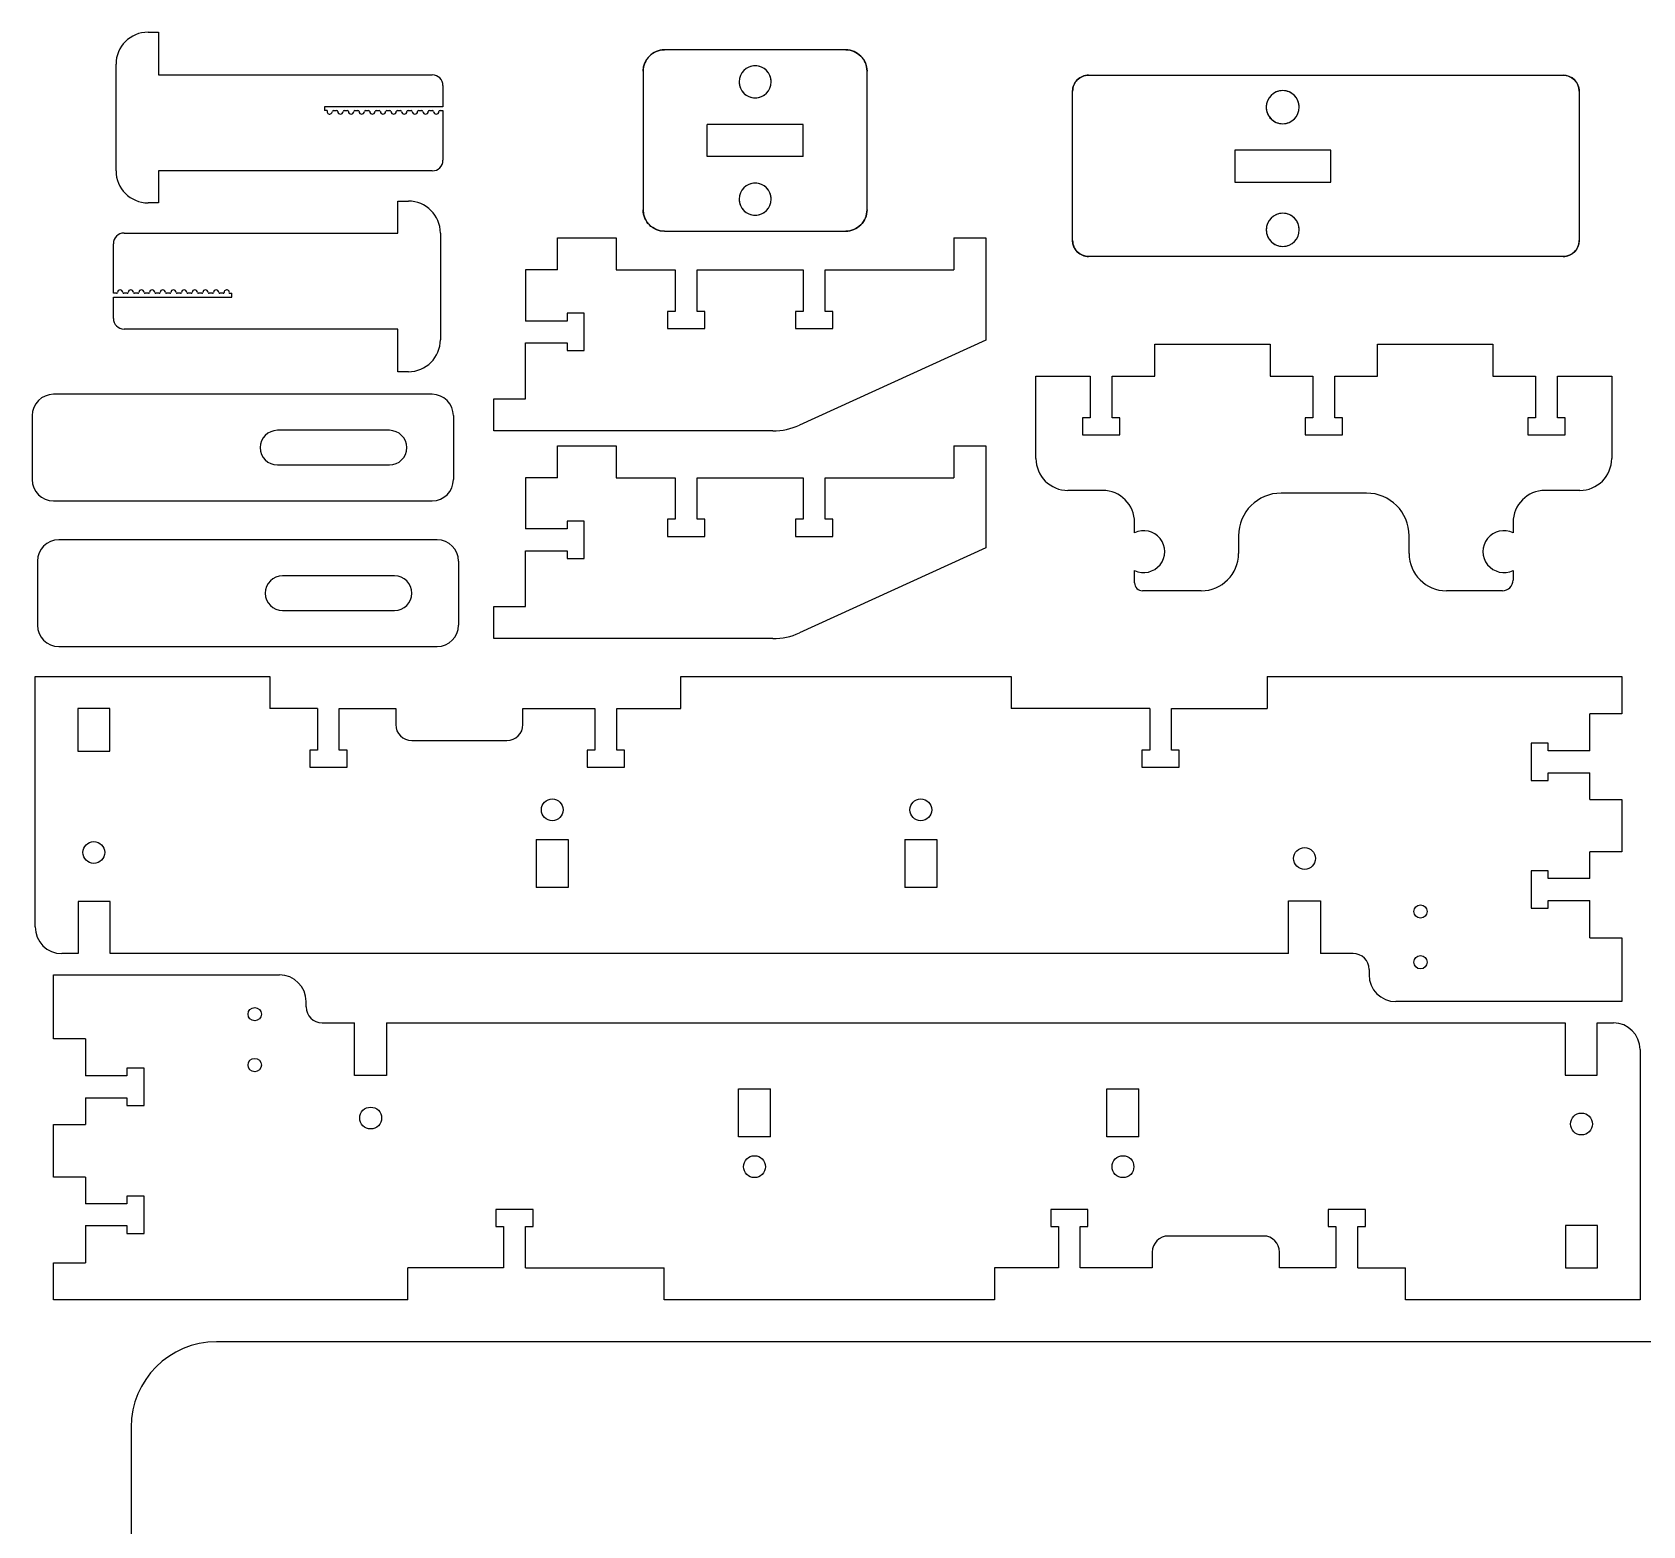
# Model space of a CAD drawing. Header units: millimetres. Extents: x 263 to 1337, y 204 to 952.
# Drawn here: x 666.6 to 968.7, y 669.8 to 949.9 of the extents above; entities that cross this region are included whole.
import ezdxf

# ---------------------------------------------------------------- set-up
doc = ezdxf.new("R2010")
doc.units = ezdxf.units.MM
doc.linetypes.add('HIDDEN', pattern=[9.525, 6.35, -3.175])
doc.layers.get('0').update_dxf_attribs({"color": 253, "lineweight": 70, "true_color": 0x8faf8f})
doc.layers.add('Hidden', color=58, linetype='HIDDEN', lineweight=70, true_color=0x484805)

msp = doc.modelspace()

# ---------------------------------------------------------------- linework, layer by layer
at = {"color": 38, "lineweight": -3, "true_color": 0x482605}
for p, q in [((688.27, 949.86), (690.27, 949.86)), ((690.27, 949.86), (690.27, 941.86)), ((819.15, 946.55), (785.15, 946.55)), ((682.27, 923.86), (682.27, 943.86)), ((690.27, 941.86), (741.6, 941.86)), ((743.6, 939.86), (743.6, 935.86)), ((781.15, 942.55), (781.15, 916.55)), ((823.15, 916.55), (823.15, 942.55)), ((864.71, 941.8), (953.71, 941.8)), ((861.71, 910.8), (861.71, 938.8)), ((956.71, 938.8), (956.71, 910.8)), ((743.6, 935.86), (721.37, 935.86)), ((721.37, 935.86), (721.37, 935.16)), ((721.87, 935.16), (721.37, 935.16)), ((723.05, 935.16), (723.65, 935.16)), ((725.05, 935.16), (725.65, 935.16)), ((727.05, 935.16), (727.65, 935.16)), ((729.05, 935.16), (729.65, 935.16)), ((731.05, 935.16), (731.65, 935.16)), ((733.05, 935.16), (733.65, 935.16)), ((735.05, 935.16), (735.65, 935.16)), ((737.05, 935.16), (737.65, 935.16)), ((739.05, 935.16), (739.65, 935.16)), ((741.05, 935.16), (741.65, 935.16)), ((743.05, 935.16), (743.6, 935.16)), ((743.6, 935.16), (743.6, 925.86)), ((811.15, 932.55), (793.15, 932.55)), ((793.15, 926.55), (793.15, 932.55)), ((811.15, 926.55), (811.15, 932.55)), ((892.13, 927.72), (892.13, 921.72)), ((910.13, 927.72), (892.13, 927.72)), ((910.13, 921.72), (910.13, 927.72)), ((811.15, 926.55), (793.15, 926.55)), ((690.27, 923.86), (690.27, 917.86)), ((741.6, 923.86), (690.27, 923.86)), ((892.13, 921.72), (910.13, 921.72)), ((690.27, 917.86), (688.27, 917.86)), ((735.11, 918.19), (737.11, 918.19)), ((735.11, 912.19), (735.11, 918.19)), ((785.15, 912.55), (819.15, 912.55)), ((681.78, 900.89), (681.78, 910.19)), ((683.78, 912.19), (735.11, 912.19)), ((743.11, 912.19), (743.11, 892.19)), ((765.11, 911.28), (776.11, 911.28)), ((765.11, 905.28), (765.11, 911.28)), ((776.11, 911.28), (776.11, 905.28)), ((839.41, 911.28), (845.41, 911.28)), ((839.41, 911.28), (839.41, 905.28)), ((845.41, 911.28), (845.41, 892.1)), ((953.71, 907.8), (864.71, 907.8)), ((759.11, 905.28), (759.11, 895.69)), ((765.11, 905.28), (759.11, 905.28)), ((776.11, 905.28), (787.16, 905.28)), ((787.16, 905.28), (787.16, 897.48)), ((791.26, 897.48), (791.26, 905.28)), ((791.26, 905.28), (811.16, 905.28)), ((811.16, 905.28), (811.16, 897.48)), ((815.26, 897.48), (815.26, 905.28)), ((815.26, 905.28), (839.41, 905.28)), ((682.34, 900.89), (681.78, 900.89)), ((684.34, 900.89), (683.73, 900.89)), ((686.34, 900.89), (685.73, 900.89)), ((688.34, 900.89), (687.73, 900.89)), ((690.34, 900.89), (689.73, 900.89)), ((692.34, 900.89), (691.73, 900.89)), ((694.34, 900.89), (693.73, 900.89)), ((696.34, 900.89), (695.73, 900.89)), ((698.34, 900.89), (697.73, 900.89)), ((700.34, 900.89), (699.73, 900.89)), ((702.34, 900.89), (701.73, 900.89)), ((703.51, 900.89), (704.01, 900.89)), ((704.01, 900.19), (704.01, 900.89)), ((681.78, 896.19), (681.78, 900.19)), ((681.78, 900.19), (704.01, 900.19)), ((785.71, 897.48), (785.71, 894.28)), ((787.16, 897.48), (785.71, 897.48)), ((792.71, 897.48), (791.26, 897.48)), ((792.71, 894.28), (792.71, 897.48)), ((811.16, 897.48), (809.71, 897.48)), ((809.71, 897.48), (809.71, 894.28)), ((816.71, 897.48), (815.26, 897.48)), ((816.71, 894.28), (816.71, 897.48)), ((766.91, 895.69), (759.11, 895.69)), ((766.91, 897.14), (766.91, 895.69)), ((770.11, 897.14), (766.91, 897.14)), ((770.11, 890.14), (770.11, 897.14)), ((785.71, 894.28), (792.71, 894.28)), ((809.71, 894.28), (816.71, 894.28)), ((735.11, 894.19), (683.78, 894.19)), ((735.11, 886.19), (735.11, 894.19)), ((759.11, 891.59), (766.91, 891.59)), ((759.11, 881.1), (759.11, 891.59)), ((766.91, 891.59), (766.91, 890.14)), ((845.41, 892.1), (810.45, 876.18)), ((877.11, 891.35), (898.78, 891.35)), ((877.11, 885.35), (877.11, 891.35)), ((898.78, 891.35), (898.78, 885.35)), ((918.88, 891.35), (940.55, 891.35)), ((918.88, 885.35), (918.88, 891.35)), ((940.55, 891.35), (940.55, 885.35)), ((766.91, 890.14), (770.11, 890.14)), ((737.11, 886.19), (735.11, 886.19)), ((854.83, 885.35), (865.01, 885.35)), ((854.83, 869.92), (854.83, 885.35)), ((865.01, 885.35), (865.01, 877.55)), ((869.11, 885.35), (877.11, 885.35)), ((869.11, 877.55), (869.11, 885.35)), ((898.78, 885.35), (906.78, 885.35)), ((906.78, 885.35), (906.78, 877.55)), ((910.88, 885.35), (918.88, 885.35)), ((910.88, 877.55), (910.88, 885.35)), ((940.55, 885.35), (948.55, 885.35)), ((948.55, 885.35), (948.55, 877.55)), ((952.65, 885.35), (962.83, 885.35)), ((952.65, 877.55), (952.65, 885.35)), ((962.83, 885.35), (962.83, 869.92)), ((753.11, 875.1), (753.11, 881.1)), ((753.11, 881.1), (759.11, 881.1)), ((863.56, 877.55), (863.56, 874.35)), ((865.01, 877.55), (863.56, 877.55)), ((870.56, 877.55), (869.11, 877.55)), ((870.56, 874.35), (870.56, 877.55)), ((905.33, 877.55), (905.33, 874.35)), ((906.78, 877.55), (905.33, 877.55)), ((912.33, 877.55), (910.88, 877.55)), ((912.33, 874.35), (912.33, 877.55)), ((947.1, 877.55), (947.1, 874.35)), ((948.55, 877.55), (947.1, 877.55)), ((954.1, 877.55), (952.65, 877.55)), ((954.1, 874.35), (954.1, 877.55)), ((805.48, 875.1), (753.11, 875.1)), ((863.56, 874.35), (870.56, 874.35)), ((905.33, 874.35), (912.33, 874.35)), ((947.1, 874.35), (954.1, 874.35)), ((765.11, 872.31), (776.11, 872.31)), ((765.11, 866.31), (765.11, 872.31)), ((776.11, 872.31), (776.11, 866.31)), ((839.41, 872.31), (845.41, 872.31)), ((839.41, 872.31), (839.41, 866.31)), ((845.41, 872.31), (845.41, 853.13)), ((759.11, 866.31), (759.11, 856.72)), ((765.11, 866.31), (759.11, 866.31)), ((776.11, 866.31), (787.16, 866.31)), ((787.16, 866.31), (787.16, 858.51)), ((791.26, 858.51), (791.26, 866.31)), ((791.26, 866.31), (811.16, 866.31)), ((811.16, 866.31), (811.16, 858.51)), ((815.26, 858.51), (815.26, 866.31)), ((815.26, 866.31), (839.41, 866.31)), ((867.33, 863.92), (860.83, 863.92)), ((916.83, 863.42), (900.83, 863.42)), ((956.83, 863.92), (950.33, 863.92)), ((766.91, 858.17), (766.91, 856.72)), ((770.11, 858.17), (766.91, 858.17)), ((770.11, 851.17), (770.11, 858.17)), ((785.71, 858.51), (785.71, 855.31)), ((787.16, 858.51), (785.71, 858.51)), ((792.71, 858.51), (791.26, 858.51)), ((792.71, 855.31), (792.71, 858.51)), ((811.16, 858.51), (809.71, 858.51)), ((809.71, 858.51), (809.71, 855.31)), ((816.71, 858.51), (815.26, 858.51)), ((816.71, 855.31), (816.71, 858.51)), ((766.91, 856.72), (759.11, 856.72)), ((785.71, 855.31), (792.71, 855.31)), ((809.71, 855.31), (816.71, 855.31)), ((873.33, 855.96), (873.33, 857.92)), ((892.83, 855.42), (892.83, 852.1)), ((924.83, 852.1), (924.83, 855.42)), ((944.33, 857.92), (944.33, 855.96)), ((759.11, 852.62), (766.91, 852.62)), ((759.11, 842.13), (759.11, 852.62)), ((766.91, 852.62), (766.91, 851.17)), ((845.41, 853.13), (810.45, 837.21)), ((766.91, 851.17), (770.11, 851.17)), ((873.33, 846.6), (873.33, 848.93)), ((944.33, 848.93), (944.33, 847.1)), ((885.83, 845.1), (874.83, 845.1)), ((942.33, 845.1), (931.83, 845.1)), ((753.11, 836.13), (753.11, 842.13)), ((753.11, 842.13), (759.11, 842.13)), ((805.48, 836.13), (753.11, 836.13)), ((667.1, 829.03), (711.1, 829.03)), ((667.1, 782.07), (667.1, 829.03)), ((711.1, 829.03), (711.1, 823.03)), ((788.21, 829.03), (850.17, 829.03)), ((788.21, 823.03), (788.21, 829.03)), ((850.17, 829.03), (850.17, 823.03)), ((898.22, 829.03), (964.72, 829.03)), ((898.22, 829.03), (898.22, 823.03)), ((964.72, 829.03), (964.72, 822.05)), ((675.1, 823.03), (675.1, 815.03)), ((681.1, 823.03), (675.1, 823.03)), ((681.1, 815.03), (681.1, 823.03)), ((720.05, 823.03), (711.1, 823.03)), ((720.05, 823.03), (720.05, 815.23)), ((724.15, 823.03), (734.73, 823.03)), ((724.15, 815.23), (724.15, 823.03)), ((734.73, 823.03), (734.73, 820.03)), ((758.6, 823.03), (772.11, 823.03)), ((758.6, 820.03), (758.6, 823.03)), ((772.11, 823.03), (772.11, 815.23)), ((776.21, 823.03), (788.21, 823.03)), ((776.21, 815.23), (776.21, 823.03)), ((876.17, 823.03), (850.17, 823.03)), ((876.17, 823.03), (876.17, 815.23)), ((880.27, 823.03), (898.22, 823.03)), ((880.27, 815.23), (880.27, 823.03)), ((964.72, 822.05), (958.72, 822.05)), ((958.72, 815.08), (958.72, 822.05)), ((737.73, 817.03), (755.6, 817.03)), ((950.92, 816.53), (947.72, 816.53)), ((947.72, 816.53), (947.72, 809.53)), ((950.92, 815.08), (950.92, 816.53)), ((675.1, 815.03), (681.1, 815.03)), ((718.6, 815.23), (718.6, 812.03)), ((720.05, 815.23), (718.6, 815.23)), ((725.6, 815.23), (724.15, 815.23)), ((725.6, 812.03), (725.6, 815.23)), ((770.66, 815.23), (770.66, 812.03)), ((772.11, 815.23), (770.66, 815.23)), ((777.66, 815.23), (776.21, 815.23)), ((777.66, 812.03), (777.66, 815.23)), ((874.72, 815.23), (874.72, 812.03)), ((876.17, 815.23), (874.72, 815.23)), ((881.72, 815.23), (880.27, 815.23)), ((881.72, 812.03), (881.72, 815.23)), ((958.72, 815.08), (950.92, 815.08)), ((718.6, 812.03), (725.6, 812.03)), ((770.66, 812.03), (777.66, 812.03)), ((874.72, 812.03), (881.72, 812.03)), ((950.92, 809.53), (950.92, 810.98)), ((950.92, 810.98), (958.72, 810.98)), ((958.72, 805.98), (958.72, 810.98)), ((947.72, 809.53), (950.92, 809.53)), ((958.72, 805.98), (964.72, 805.98)), ((964.72, 805.98), (964.72, 796.12)), ((761.1, 798.46), (761.1, 789.46)), ((761.1, 798.46), (767.1, 798.46)), ((767.1, 798.46), (767.1, 789.46)), ((830.22, 798.46), (830.22, 789.46)), ((830.22, 798.46), (836.22, 798.46)), ((836.22, 798.46), (836.22, 789.46)), ((964.72, 796.12), (958.72, 796.12)), ((958.72, 791.12), (958.72, 796.12)), ((950.92, 792.57), (947.72, 792.57)), ((947.72, 792.57), (947.72, 785.57)), ((950.92, 791.12), (950.92, 792.57)), ((767.1, 789.46), (761.1, 789.46)), ((836.22, 789.46), (830.22, 789.46)), ((958.72, 791.12), (950.92, 791.12)), ((675.16, 786.85), (675.16, 777.07)), ((681.16, 786.85), (675.16, 786.85)), ((681.16, 777.07), (681.16, 786.85)), ((902.22, 777.07), (902.22, 786.93)), ((902.22, 786.93), (908.22, 786.93)), ((908.22, 786.93), (908.22, 777.07)), ((947.72, 785.57), (950.92, 785.57)), ((950.92, 785.57), (950.92, 787.02)), ((950.92, 787.02), (958.72, 787.02)), ((958.72, 780.05), (958.72, 787.02)), ((958.72, 780.05), (964.72, 780.05)), ((964.72, 780.05), (964.72, 768.07)), ((675.16, 777.07), (672.1, 777.07)), ((902.22, 777.07), (681.16, 777.07)), ((914.32, 777.07), (908.22, 777.07)), ((917.32, 774.07), (917.32, 773.07)), ((670.53, 773.07), (712.93, 773.07)), ((670.53, 761.08), (670.53, 773.07)), ((717.93, 767.07), (717.93, 768.07)), ((964.72, 768.07), (922.32, 768.07)), ((720.93, 764.07), (727.03, 764.07)), ((727.03, 754.21), (727.03, 764.07)), ((733.03, 764.07), (954.09, 764.07)), ((733.03, 764.07), (733.03, 754.21)), ((954.09, 764.07), (954.09, 754.29)), ((960.09, 764.07), (963.15, 764.07)), ((960.09, 754.29), (960.09, 764.07)), ((676.53, 761.08), (670.53, 761.08)), ((676.53, 761.08), (676.53, 754.12)), ((968.15, 759.07), (968.15, 712.1)), ((687.53, 755.57), (684.33, 755.57)), ((684.33, 755.57), (684.33, 754.12)), ((687.53, 748.57), (687.53, 755.57)), ((684.33, 754.12), (676.53, 754.12)), ((733.03, 754.21), (727.03, 754.21)), ((954.09, 754.29), (960.09, 754.29)), ((676.53, 750.02), (676.53, 745.02)), ((676.53, 750.02), (684.33, 750.02)), ((684.33, 750.02), (684.33, 748.57)), ((799.03, 742.67), (799.03, 751.67)), ((799.03, 751.67), (805.03, 751.67)), ((805.03, 742.67), (805.03, 751.67)), ((868.15, 742.67), (868.15, 751.67)), ((868.15, 751.67), (874.15, 751.67)), ((874.15, 742.67), (874.15, 751.67)), ((684.33, 748.57), (687.53, 748.57)), ((670.53, 735.15), (670.53, 745.02)), ((670.53, 745.02), (676.53, 745.02)), ((805.03, 742.67), (799.03, 742.67)), ((874.15, 742.67), (868.15, 742.67)), ((676.53, 735.15), (670.53, 735.15)), ((676.53, 735.15), (676.53, 730.15)), ((687.53, 731.6), (684.33, 731.6)), ((684.33, 731.6), (684.33, 730.15)), ((687.53, 724.6), (687.53, 731.6)), ((684.33, 730.15), (676.53, 730.15)), ((753.53, 729.1), (753.53, 725.9)), ((760.53, 729.1), (753.53, 729.1)), ((760.53, 725.9), (760.53, 729.1)), ((857.59, 729.1), (857.59, 725.9)), ((864.59, 729.1), (857.59, 729.1)), ((864.59, 725.9), (864.59, 729.1)), ((909.65, 729.1), (909.65, 725.9)), ((916.65, 729.1), (909.65, 729.1)), ((916.65, 725.9), (916.65, 729.1)), ((676.53, 726.05), (676.53, 719.09)), ((676.53, 726.05), (684.33, 726.05)), ((684.33, 726.05), (684.33, 724.6)), ((753.53, 725.9), (754.98, 725.9)), ((754.98, 725.9), (754.98, 718.1)), ((759.08, 725.9), (760.53, 725.9)), ((759.08, 718.1), (759.08, 725.9)), ((857.59, 725.9), (859.04, 725.9)), ((859.04, 725.9), (859.04, 718.1)), ((863.14, 725.9), (864.59, 725.9)), ((863.14, 718.1), (863.14, 725.9)), ((909.65, 725.9), (911.1, 725.9)), ((911.1, 725.9), (911.1, 718.1)), ((915.2, 725.9), (916.65, 725.9)), ((915.2, 718.1), (915.2, 725.9)), ((954.15, 726.1), (954.15, 718.1)), ((960.15, 726.1), (954.15, 726.1)), ((960.15, 718.1), (960.15, 726.1)), ((684.33, 724.6), (687.53, 724.6)), ((897.52, 724.1), (879.65, 724.1)), ((670.53, 712.1), (670.53, 719.09)), ((670.53, 719.09), (676.53, 719.09)), ((876.65, 721.1), (876.65, 718.1)), ((900.52, 718.1), (900.52, 721.1)), ((737.03, 712.1), (737.03, 718.1)), ((754.98, 718.1), (737.03, 718.1)), ((759.08, 718.1), (785.08, 718.1)), ((785.08, 712.1), (785.08, 718.1)), ((847.04, 718.1), (847.04, 712.1)), ((859.04, 718.1), (847.04, 718.1)), ((876.65, 718.1), (863.14, 718.1)), ((911.1, 718.1), (900.52, 718.1)), ((915.2, 718.1), (924.15, 718.1)), ((924.15, 712.1), (924.15, 718.1)), ((954.15, 718.1), (960.15, 718.1)), ((737.03, 712.1), (670.53, 712.1)), ((847.04, 712.1), (785.08, 712.1)), ((968.15, 712.1), (924.15, 712.1))]:
    msp.add_line(p, q, dxfattribs=at)
at = {"color": 98, "lineweight": -3, "true_color": 0x054805}
for p, q in [((741.55, 881.95), (670.55, 881.95)), ((666.55, 877.95), (666.55, 865.95)), ((745.55, 877.95), (745.55, 865.95)), ((733.55, 875.2), (712.55, 875.2)), ((712.55, 868.7), (733.55, 868.7)), ((670.55, 861.95), (741.55, 861.95)), ((742.52, 854.65), (671.52, 854.65)), ((667.52, 850.65), (667.52, 838.65)), ((746.52, 850.65), (746.52, 838.65)), ((734.52, 847.9), (713.52, 847.9)), ((713.52, 841.4), (734.52, 841.4)), ((671.52, 834.65), (742.52, 834.65))]:
    msp.add_line(p, q, dxfattribs=at)
at = {"color": 58, "lineweight": -3, "true_color": 0x484805}
for p, q in [((1246.32, 704.26), (701.1, 704.26)), ((685.1, 688.26), (685.1, 637.76))]:
    msp.add_line(p, q, dxfattribs=at)
at = {"color": 38, "lineweight": -3, "true_color": 0x482605}
for centre, radius in [((764.1, 804.03), 2.05), ((833.22, 804.03), 2.05), ((678.1, 796.03), 2.05), ((905.22, 794.91), 2.05), ((926.96, 784.96), 1.25), ((926.96, 775.44), 1.25), ((708.28, 765.7), 1.25), ((708.28, 756.17), 1.25), ((730.03, 746.22), 2.05), ((957.15, 745.1), 2.05), ((802.03, 737.1), 2.05), ((871.15, 737.1), 2.05)]:
    msp.add_circle(centre, radius, dxfattribs=at)
for centre, radius, start, end in [((688.27, 943.86), 6, 90, 180), ((741.6, 939.86), 2, 360, 90), ((722.35, 935.01), 0.5, 162.5424, 355.904), ((723.05, 934.96), 0.2, 90, 175.904), ((723.65, 934.96), 0.2, 4.096, 90), ((724.35, 935.01), 0.5, 184.096, 355.904), ((725.05, 934.96), 0.2, 90, 175.904), ((725.65, 934.96), 0.2, 4.096, 90), ((726.35, 935.01), 0.5, 184.096, 355.904), ((727.05, 934.96), 0.2, 90, 175.904), ((727.65, 934.96), 0.2, 4.096, 90), ((728.35, 935.01), 0.5, 184.096, 355.904), ((729.05, 934.96), 0.2, 90, 175.904), ((729.65, 934.96), 0.2, 4.096, 90), ((730.35, 935.01), 0.5, 184.096, 355.904), ((731.05, 934.96), 0.2, 90, 175.904), ((731.65, 934.96), 0.2, 4.096, 90), ((732.35, 935.01), 0.5, 184.096, 355.904), ((733.05, 934.96), 0.2, 90, 175.904), ((733.65, 934.96), 0.2, 4.096, 90), ((734.35, 935.01), 0.5, 184.096, 355.904), ((735.05, 934.96), 0.2, 90, 175.904), ((735.65, 934.96), 0.2, 4.096, 90), ((736.35, 935.01), 0.5, 184.096, 355.904), ((737.05, 934.96), 0.2, 90, 175.904), ((737.65, 934.96), 0.2, 4.096, 90), ((738.35, 935.01), 0.5, 184.096, 355.904), ((739.05, 934.96), 0.2, 90, 175.904), ((739.65, 934.96), 0.2, 4.096, 90), ((740.35, 935.01), 0.5, 184.096, 355.904), ((741.05, 934.96), 0.2, 90, 175.904), ((741.65, 934.96), 0.2, 4.096, 90), ((742.35, 935.01), 0.5, 184.096, 355.904), ((743.05, 934.96), 0.2, 90, 175.904), ((741.6, 925.86), 2, 270, 0), ((688.27, 923.86), 6, 180, 270), ((737.11, 912.19), 6, 0, 90), ((683.78, 910.19), 2, 90, 180), ((682.34, 901.09), 0.2, 270, 355.904), ((683.04, 901.04), 0.5, 4.096, 175.904), ((683.73, 901.09), 0.2, 184.096, 270), ((684.34, 901.09), 0.2, 270, 355.904), ((685.04, 901.04), 0.5, 4.096, 175.904), ((685.73, 901.09), 0.2, 184.096, 270), ((686.34, 901.09), 0.2, 270, 355.904), ((687.04, 901.04), 0.5, 4.096, 175.904), ((687.73, 901.09), 0.2, 184.096, 270), ((688.34, 901.09), 0.2, 270, 355.904), ((689.04, 901.04), 0.5, 4.096, 175.904), ((689.73, 901.09), 0.2, 184.096, 270), ((690.34, 901.09), 0.2, 270, 355.904), ((691.04, 901.04), 0.5, 4.096, 175.904), ((691.73, 901.09), 0.2, 184.096, 270), ((692.34, 901.09), 0.2, 270, 355.904), ((693.04, 901.04), 0.5, 4.096, 175.904), ((693.73, 901.09), 0.2, 184.096, 270), ((694.34, 901.09), 0.2, 270, 355.904), ((695.04, 901.04), 0.5, 4.096, 175.904), ((695.73, 901.09), 0.2, 184.096, 270), ((696.34, 901.09), 0.2, 270, 355.904), ((697.04, 901.04), 0.5, 4.096, 175.904), ((697.73, 901.09), 0.2, 184.096, 270), ((698.34, 901.09), 0.2, 270, 355.904), ((699.04, 901.04), 0.5, 4.096, 175.904), ((699.73, 901.09), 0.2, 184.096, 270), ((700.34, 901.09), 0.2, 270, 355.904), ((701.04, 901.04), 0.5, 4.096, 175.904), ((701.73, 901.09), 0.2, 184.096, 270), ((702.34, 901.09), 0.2, 270, 355.904), ((703.04, 901.04), 0.5, 342.5424, 175.904), ((683.78, 896.19), 2, 180, 270), ((737.11, 892.19), 6, 270, 360), ((805.48, 887.1), 12, 270, 294.4743), ((860.83, 869.92), 6, 180, 270), ((956.83, 869.92), 6, 270, 360), ((867.33, 857.92), 6, 0, 90), ((900.83, 855.42), 8, 90, 180), ((916.83, 855.42), 8, 0, 90), ((950.33, 857.92), 6, 90, 180), ((875.06, 852.45), 3.92, 243.8115, 116.1885), ((942.6, 852.45), 3.92, 63.8115, 296.1885), ((885.83, 852.1), 7, 270, 360), ((931.83, 852.1), 7, 180, 270), ((874.83, 846.6), 1.5, 180, 270), ((942.33, 847.1), 2, 270, 360), ((805.48, 848.13), 12, 270, 294.4743), ((737.73, 820.03), 3, 180, 270), ((755.6, 820.03), 3, 270, 0), ((672.1, 782.07), 5, 180, 270), ((914.32, 774.07), 3, 0, 90), ((712.93, 768.07), 5, 360, 90), ((922.32, 773.07), 5, 180, 270), ((720.93, 767.07), 3, 180, 270), ((963.15, 759.07), 5, 360, 90), ((879.65, 721.1), 3, 90, 180), ((897.52, 721.1), 3, 0, 90)]:
    msp.add_arc(centre, radius, start, end, dxfattribs=at)
at = {"color": 98, "lineweight": -3, "true_color": 0x054805}
for centre, radius, start, end in [((670.55, 877.95), 4, 90, 180), ((741.55, 877.95), 4, 0, 90), ((712.55, 871.95), 3.25, 90, 270), ((733.55, 871.95), 3.25, 270, 90), ((670.55, 865.95), 4, 180, 270), ((741.55, 865.95), 4, 270, 360), ((671.52, 850.65), 4, 90, 180), ((742.52, 850.65), 4, 0, 90), ((713.52, 844.65), 3.25, 90, 270), ((734.52, 844.65), 3.25, 270, 90), ((671.52, 838.65), 4, 180, 270), ((742.52, 838.65), 4, 270, 360)]:
    msp.add_arc(centre, radius, start, end, dxfattribs=at)
at = {"color": 58, "lineweight": -3, "true_color": 0x484805}
msp.add_arc((701.1, 688.26), 16, 90, 180, dxfattribs=at)
at = {"color": 38, "lineweight": -3, "true_color": 0x482605, "extrusion": (0, 0, -1)}
for centre, major_axis, start_param, end_param in [((785.15, 942.55), (4, 0), 3.140725, 4.711521), ((819.15, 942.55), (4, 0), 4.711521, 6.282317), ((864.71, 938.8), (-3, 0), 6.282317, 7.853114), ((953.71, 938.8), (-3, 0), 1.569928, 3.140725), ((785.15, 916.55), (4, 0), 1.569928, 3.140725), ((819.15, 916.55), (4, 0), 6.282317, 7.853114), ((864.71, 910.8), (-3, 0), 4.711521, 6.282317), ((953.71, 910.8), (-3, 0), 3.140725, 4.711521)]:
    msp.add_ellipse(centre, major_axis=major_axis, ratio=1, start_param=start_param, end_param=end_param, dxfattribs=at)
for centre, major_axis in [((802.16, 940.55), (3, 0)), ((901.12, 935.8), (-3.1, 0)), ((802.16, 918.55), (3, 0)), ((901.13, 912.8), (-3.1, 0))]:
    msp.add_ellipse(centre, major_axis=major_axis, ratio=1, dxfattribs=at)
at = {"color": 38, "lineweight": -3, "true_color": 0x482605}
for centre, major_axis, start_param, end_param in [((864.71, 938.8), (3, 0), 1.571664, 3.142461), ((953.71, 938.8), (3, 0), 0.000868, 1.571664), ((785.15, 916.55), (-4, 0), 0.000868, 1.571664), ((819.15, 916.55), (-4, 0), 1.571664, 3.142461)]:
    msp.add_ellipse(centre, major_axis=major_axis, ratio=1, start_param=start_param, end_param=end_param, dxfattribs=at)
at = {"layer": 'Hidden', "color": 38, "lineweight": -3, "true_color": 0x482605}
for p, q in [((785.15, 946.55), (785.15, 946.55)), ((819.15, 946.55), (819.15, 946.55)), ((781.15, 942.55), (781.15, 942.55)), ((823.15, 942.55), (823.15, 942.55)), ((864.71, 941.8), (864.71, 941.8)), ((953.71, 941.8), (953.71, 941.8)), ((861.71, 938.8), (861.71, 938.8)), ((956.71, 938.8), (956.71, 938.8)), ((793.15, 932.55), (793.15, 932.55)), ((811.15, 932.55), (811.15, 932.55)), ((892.13, 927.72), (892.13, 927.72)), ((910.13, 927.72), (910.13, 927.72)), ((793.15, 926.55), (793.15, 926.55)), ((811.15, 926.55), (811.15, 926.55)), ((892.13, 921.72), (892.13, 921.72)), ((910.13, 921.72), (910.13, 921.72)), ((781.15, 916.55), (781.15, 916.55)), ((823.15, 916.55), (823.15, 916.55)), ((785.15, 912.55), (785.15, 912.55)), ((819.15, 912.55), (819.15, 912.55)), ((861.71, 910.8), (861.71, 910.8)), ((956.71, 910.8), (956.71, 910.8)), ((864.71, 907.8), (864.71, 907.8)), ((953.71, 907.8), (953.71, 907.8))]:
    msp.add_line(p, q, dxfattribs=at)
for centre, major_axis, start_param, end_param in [((785.15, 942.55), (-4, 0), 4.713257, 6.284053), ((819.15, 942.55), (-4, 0), 3.142461, 4.713257), ((864.71, 910.8), (3, 0), 3.142461, 4.713257), ((953.71, 910.8), (3, 0), 4.713257, 6.284053)]:
    msp.add_ellipse(centre, major_axis=major_axis, ratio=1, start_param=start_param, end_param=end_param, dxfattribs=at)
at = {"layer": 'Hidden', "color": 38, "lineweight": -3, "true_color": 0x482605, "extrusion": (0, 0, -1)}
for centre, major_axis in [((802.16, 940.55), (3, 0)), ((901.12, 935.8), (-3.1, 0)), ((802.16, 918.55), (3, 0)), ((901.13, 912.8), (-3.1, 0))]:
    msp.add_ellipse(centre, major_axis=major_axis, ratio=1, dxfattribs=at)

doc.saveas('drawing.dxf')
